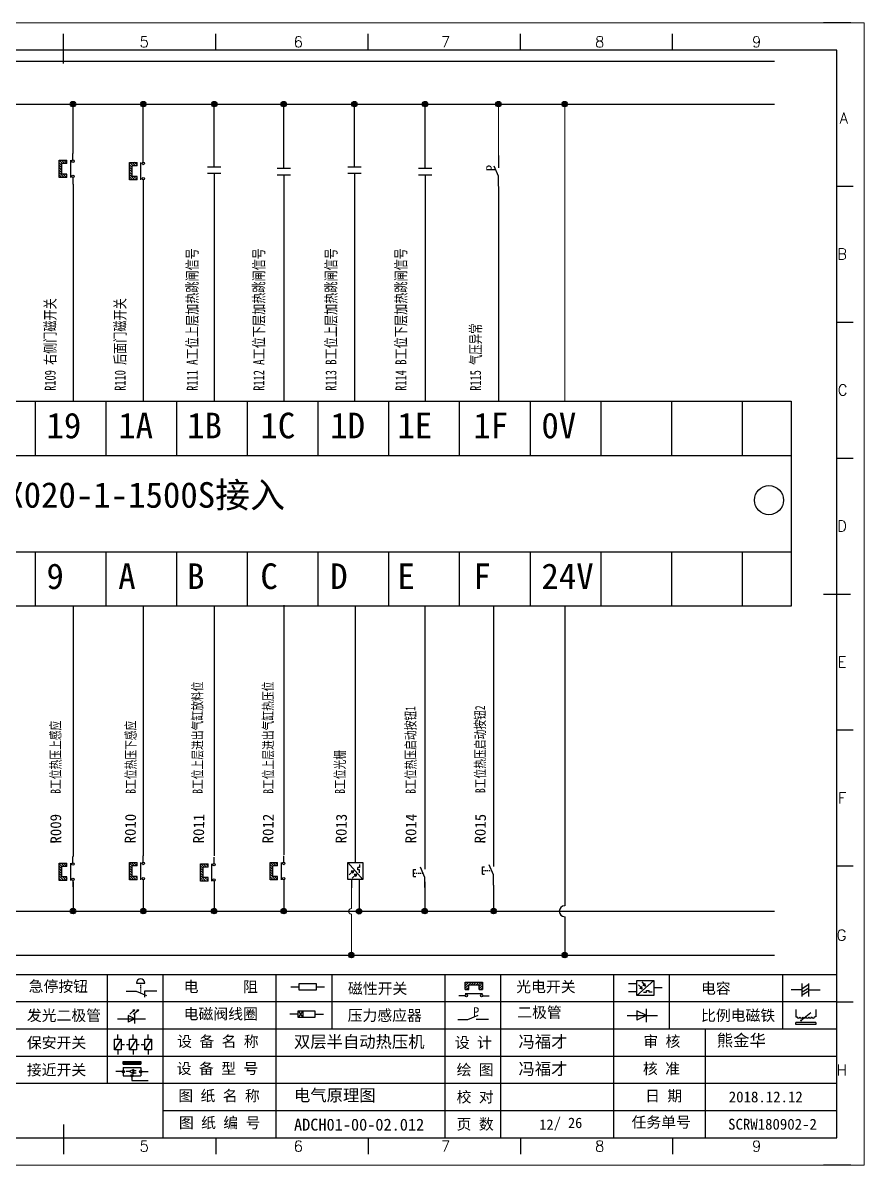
# Model space of a CAD drawing. Extents: x 33864 to 41687, y -3582 to -110.
# Drawn here: x 35735.1 to 35889.8, y -3232.1 to -3022.1 of the extents above; entities that cross this region are included whole.
import ezdxf
from ezdxf.enums import TextEntityAlignment as Align

# ---------------------------------------------------------------- set-up
doc = ezdxf.new("R2010")
doc.units = 0
doc.header["$MEASUREMENT"] = 0
doc.layers.add('AE_BOR', color=1, linetype='Continuous')
doc.layers.add('细实线层', color=7, linetype='Continuous')
doc.styles.add('WD', font='romans.shx', dxfattribs={"bigfont": 'gbcbig.shx'})
doc.styles.add('宋', font='', dxfattribs={"width": 0.7})
doc.styles.add('汉字', font='')
doc.styles.get('宋').set_extended_font_data('SimSun')
doc.styles.get('汉字').set_extended_font_data('新宋体')

# ---------------------------------------------------------------- blocks, each defined once
blk = doc.blocks.new('磁性开关')
at = {"linetype": 'ByBlock'}
h = blk.add_hatch(dxfattribs=at)
h.set_pattern_fill('ANSI31', color=256, scale=0.1, style=0)
h.set_pattern_definition([(45, (0, 0), (-0.224506403, 0.224506403), [])])
h.paths.add_polyline_path([(-1907.69, -775.29), (-1910.88, -775.29), (-1910.88, -776.69), (-1910.25, -776.69), (-1910.25, -775.79), (-1908.31, -775.79), (-1908.31, -776.69), (-1907.69, -776.69)])
for p, q in [((-1910.88, -776.69), (-1910.88, -775.29)), ((-1910.88, -775.29), (-1907.69, -775.29)), ((-1910.88, -776.69), (-1910.25, -776.69)), ((-1910.25, -776.69), (-1910.25, -775.79)), ((-1910.25, -775.79), (-1908.31, -775.79)), ((-1908.31, -776.69), (-1908.31, -775.79)), ((-1908.31, -776.69), (-1907.69, -776.69)), ((-1907.69, -775.29), (-1907.69, -776.69)), ((-1910.91, -777.81), (-1912.09, -777.81)), ((-1910.88, -777.39), (-1907.69, -777.39)), ((-1907.66, -777.81), (-1906.48, -777.81))]:
    blk.add_line(p, q, dxfattribs=at)
for centre in [(-1910.68, -777.81), (-1907.88, -777.81)]:
    blk.add_circle(centre, 0.225, dxfattribs=at)
blk = doc.blocks.new('光电开关')
at = {"linetype": 'ByBlock'}
h = blk.add_hatch(dxfattribs=at)
h.set_pattern_fill('ANSI31', color=256, scale=0.01, style=0)
h.set_pattern_definition([(45, (0.172267, 0), (-0.0224506403, 0.0224506403), [])])
h.paths.add_polyline_path([(-1882.44, -776.34), (-1882.5, -775.91), (-1882.68, -776.07)])
h.paths.add_polyline_path([(-1882.44, -776.34), (-1882.68, -776.07), (-1882.86, -776.23)])
h.paths.add_polyline_path([(-1883.11, -776.45), (-1883.29, -776.61), (-1883.05, -776.88)])
h.paths.add_polyline_path([(-1883.29, -776.61), (-1883.47, -776.77), (-1883.05, -776.88)])
for p, q in [((-1884.01, -775.96), (-1885.56, -775.96)), ((-1880.91, -775.3), (-1884.01, -778.05)), ((-1883.75, -776.09), (-1883.05, -776.88)), ((-1883.11, -776.45), (-1883.47, -776.77)), ((-1883.05, -776.88), (-1883.47, -776.77)), ((-1883.14, -775.55), (-1882.44, -776.34)), ((-1883.05, -776.88), (-1883.11, -776.45)), ((-1882.5, -775.91), (-1882.86, -776.23)), ((-1882.44, -776.34), (-1882.86, -776.23)), ((-1882.44, -776.34), (-1882.5, -775.91)), ((-1879.37, -776.67), (-1880.91, -776.67)), ((-1884.01, -777.39), (-1885.56, -777.39)), ((-1882.78, -777.47), (-1882.23, -777.47)), ((-1882.23, -777.47), (-1882.23, -777.14)), ((-1882.23, -777.14), (-1881.78, -777.14)), ((-1881.78, -777.47), (-1881.78, -777.14)), ((-1881.23, -777.47), (-1881.78, -777.47))]:
    blk.add_line(p, q, dxfattribs=at)
blk.add_lwpolyline([(-1884.01, -775.3), (-1880.91, -775.3), (-1880.91, -778.05), (-1884.01, -778.05)], close=True, dxfattribs=at)
blk = doc.blocks.new('电磁阀线圈')
at = {"linetype": 'ByBlock'}
for p, q in [((-1854.61, -796.54), (-1856.17, -796.54)), ((-1854.61, -795.92), (-1853.75, -797.16)), ((-1853.75, -795.92), (-1854.61, -797.16)), ((-1853.75, -795.92), (-1853.75, -797.16)), ((-1851.53, -796.54), (-1849.97, -796.54))]:
    blk.add_line(p, q, dxfattribs=at)
blk.add_lwpolyline([(-1854.61, -795.92), (-1851.53, -795.92), (-1851.53, -797.16), (-1854.61, -797.16)], close=True, dxfattribs=at)
blk = doc.blocks.new('压力感应器')
at = {"linetype": 'ByBlock'}
for p, q in [((-1815.59, -777.73), (-1813.71, -776.93)), ((-1817.44, -777.73), (-1815.59, -777.73)), ((-1811.78, -777.73), (-1814.05, -777.73))]:
    blk.add_line(p, q, dxfattribs=at)
at = {"linetype": 'ByBlock', "insert": (-1814.65, -775.48), "char_height": 1.68, "width": 1.2242, "attachment_point": 1}
blk.add_mtext('{\\fNSimSun|b0|i0|c134|p49;P}', dxfattribs=at)
blk = doc.blocks.new('二极管')
at = {"linetype": 'ByBlock'}
for p, q in [((-1787.52, -776.77), (-1781.92, -776.77)), ((-1783.97, -776.77), (-1785.69, -775.9)), ((-1785.69, -775.9), (-1785.69, -777.65)), ((-1783.97, -776.77), (-1785.69, -777.65)), ((-1783.97, -777.99), (-1783.97, -775.56))]:
    blk.add_line(p, q, dxfattribs=at)
blk = doc.blocks.new('电容')
at = {"linetype": 'ByBlock'}
for p, q in [((-1756.08, -782.99), (-1756.08, -780.56)), ((-1754.86, -780.79), (-1756.08, -781.55)), ((-1754.86, -782.99), (-1754.86, -780.56)), ((-1756.08, -781.77), (-1758.13, -781.77)), ((-1754.86, -781.44), (-1756.08, -782.2)), ((-1754.86, -781.99), (-1756.08, -782.75)), ((-1754.86, -781.77), (-1752.81, -781.77))]:
    blk.add_line(p, q, dxfattribs=at)
blk = doc.blocks.new('发光二极管')
at = {"linetype": 'ByBlock'}
for p, q in [((-1755.78, -785.92), (-1754.89, -785.14)), ((-1754.89, -785.14), (-1755.2, -785.22)), ((-1755.2, -785.22), (-1755.01, -785.43)), ((-1755.08, -785.92), (-1754.18, -785.14)), ((-1754.89, -785.14), (-1755.01, -785.43)), ((-1754.18, -785.14), (-1754.49, -785.22)), ((-1754.49, -785.22), (-1754.31, -785.43)), ((-1754.18, -785.14), (-1754.31, -785.43)), ((-1758.01, -786.77), (-1752.89, -786.77)), ((-1754.84, -786.77), (-1756.04, -786.16)), ((-1756.04, -786.16), (-1756.04, -787.39)), ((-1754.84, -786.77), (-1756.04, -787.39)), ((-1754.84, -787.63), (-1754.84, -785.92))]:
    blk.add_line(p, q, dxfattribs=at)
blk = doc.blocks.new('比例电磁阀')
at = {"linetype": 'ByBlock'}
for p, q in [((-1757.26, -775.38), (-1757.26, -776.71)), ((-1757.26, -776.71), (-1757.05, -776.71)), ((-1754.5, -775.98), (-1756.35, -777.44)), ((-1753.58, -776.71), (-1753.8, -776.71)), ((-1753.58, -775.38), (-1753.58, -776.71)), ((-1753.6, -777.73), (-1757.25, -777.73)), ((-1757.25, -778.13), (-1757.25, -777.73)), ((-1753.6, -778.13), (-1757.25, -778.13)), ((-1756.35, -777.44), (-1756.25, -777.25)), ((-1756.35, -777.44), (-1756.15, -777.38)), ((-1756.15, -777.38), (-1756.25, -777.25)), ((-1753.6, -777.73), (-1753.6, -778.13))]:
    blk.add_line(p, q, dxfattribs=at)
for centre in [(-1756.78, -776.71), (-1756.24, -776.71), (-1755.7, -776.71), (-1755.15, -776.71), (-1754.61, -776.71), (-1754.07, -776.71)]:
    blk.add_arc(centre, 0.271, 180, 0, dxfattribs=at)
blk = doc.blocks.new('保安开关')
at = {"linetype": 'ByBlock'}
for p, q in [((-1757.33, -790.79), (-1758.6, -792.81)), ((-1757.96, -790.79), (-1757.96, -789.97)), ((-1754.54, -790.79), (-1755.81, -792.81)), ((-1755.17, -790.79), (-1755.17, -789.97)), ((-1751.75, -790.79), (-1753.02, -792.81)), ((-1752.39, -790.79), (-1752.39, -789.97)), ((-1757.96, -792.81), (-1757.96, -793.62)), ((-1757.33, -791.8), (-1756.72, -791.8)), ((-1756.35, -791.8), (-1755.89, -791.8)), ((-1755.17, -792.81), (-1755.17, -793.62)), ((-1754.52, -791.8), (-1754.06, -791.8)), ((-1753.69, -791.8), (-1753.08, -791.8)), ((-1752.39, -792.81), (-1752.39, -793.62))]:
    blk.add_line(p, q, dxfattribs=at)
for points in [[(-1758.6, -790.79), (-1757.33, -790.79), (-1757.33, -792.81), (-1758.6, -792.81)], [(-1755.81, -790.79), (-1754.54, -790.79), (-1754.54, -792.81), (-1755.81, -792.81)], [(-1753.02, -790.79), (-1751.75, -790.79), (-1751.75, -792.81), (-1753.02, -792.81)]]:
    blk.add_lwpolyline(points, close=True, dxfattribs=at)
blk = doc.blocks.new('接近开关')
at = {"linetype": 'ByBlock'}
h = blk.add_hatch(dxfattribs=at)
h.set_pattern_fill('ANSI31', color=256, scale=0.01, style=0)
h.set_pattern_definition([(45, (-89.131516, -30.795668), (-0.0224506403, 0.0224506403), [])])
h.paths.add_polyline_path([(-1513.76, -1123.35), (-1513.76, -1122.85), (-1516.96, -1122.85), (-1516.96, -1123.35)])
for p, q in [((-1516.96, -1123.35), (-1516.96, -1122.85)), ((-1516.96, -1122.85), (-1513.76, -1122.85)), ((-1516.96, -1123.35), (-1513.76, -1123.35)), ((-1513.76, -1122.85), (-1513.76, -1123.35)), ((-1517.18, -1124.71), (-1518.36, -1124.71)), ((-1516.96, -1123.95), (-1513.76, -1123.95)), ((-1516.96, -1123.95), (-1516.96, -1125.47)), ((-1516.96, -1125.47), (-1513.76, -1125.47)), ((-1515.91, -1124.71), (-1516.45, -1124.71)), ((-1515.11, -1124.31), (-1515.91, -1124.71)), ((-1515.11, -1125.11), (-1515.91, -1124.71)), ((-1515.33, -1124.53), (-1515.17, -1124.53)), ((-1515.33, -1124.88), (-1515.17, -1124.88)), ((-1515.25, -1124.45), (-1515.25, -1124.61)), ((-1515.11, -1124.31), (-1515.11, -1125.11)), ((-1515.11, -1124.48), (-1514.58, -1124.48)), ((-1515.11, -1124.94), (-1514.58, -1124.94)), ((-1513.76, -1123.95), (-1513.76, -1125.47)), ((-1513.54, -1124.71), (-1512.36, -1124.71)), ((-1515.36, -1125.69), (-1515.36, -1126.36)), ((-1515.36, -1126.36), (-1512.36, -1126.36))]:
    blk.add_line(p, q, dxfattribs=at)
for centre in [(-1516.96, -1124.71), (-1515.36, -1125.47), (-1513.76, -1124.71)]:
    blk.add_circle(centre, 0.225, dxfattribs=at)
blk = doc.blocks.new('电阻')
at = {"linetype": 'ByBlock'}
for p, q in [((-3.09, 0), (-1.57, 0)), ((1.57, 0), (3.09, 0))]:
    blk.add_line(p, q, dxfattribs=at)
blk.add_lwpolyline([(-1.57, 0.63), (1.57, 0.63), (1.57, -0.63), (-1.57, -0.63)], close=True, dxfattribs=at)
blk = doc.blocks.new('急停按钮')
at = {"linetype": 'ByBlock'}
for p, q in [((-1.86, 0), (0, 0)), ((0, 0), (1.88, -0.81)), ((0.06, 1.45), (1.61, 1.45)), ((0.83, 1.45), (0.83, 1.24)), ((0.83, 1.07), (0.83, 0.85)), ((0.83, 0.68), (0.83, 0.47)), ((0.83, 0.29), (0.83, 0.08)), ((3.81, 0), (1.54, 0)), ((1.54, 0), (1.54, -1.15)), ((0.83, -0.09), (0.83, -0.24))]:
    blk.add_line(p, q, dxfattribs=at)
blk.add_arc((0.83, 1.45), 0.774, 0, 180)
blk = doc.blocks.new('常开按钮')
at = {"linetype": 'ByBlock'}
for p, q in [((-1910.06, -787.73), (-1908.18, -786.93)), ((-1909.9, -785.68), (-1908.56, -785.68)), ((-1909.9, -785.68), (-1909.9, -786.07)), ((-1909.23, -785.68), (-1909.23, -785.89)), ((-1909.23, -786.06), (-1909.23, -786.28)), ((-1909.23, -786.45), (-1909.23, -786.67)), ((-1909.23, -786.84), (-1909.23, -787.05)), ((-1909.23, -787.22), (-1909.23, -787.38)), ((-1908.56, -785.68), (-1908.56, -786.07)), ((-1911.92, -787.73), (-1910.06, -787.73)), ((-1906.25, -787.73), (-1908.52, -787.73))]:
    blk.add_line(p, q, dxfattribs=at)
blk = doc.blocks.new('常开触点')
at = {"linetype": 'ByBlock'}
for p, q in [((-1853.82, -782.99), (-1853.82, -780.56)), ((-1852.6, -782.99), (-1852.6, -780.56)), ((-1853.82, -781.77), (-1855.88, -781.77)), ((-1852.6, -781.77), (-1850.55, -781.77))]:
    blk.add_line(p, q, dxfattribs=at)

msp = doc.modelspace()

# ---------------------------------------------------------------- hatches: boundary and pattern name
at = {"lineweight": -2}
h = msp.add_hatch(color=0, dxfattribs=at)
edge = h.paths.add_edge_path()
edge.add_arc((35744.346, -3037.076), 0.5, 0, 360)
h = msp.add_hatch(color=0, dxfattribs=at)
edge = h.paths.add_edge_path()
edge.add_arc((35757.273, -3037.076), 0.5, 0, 360)
h = msp.add_hatch(color=0, dxfattribs=at)
edge = h.paths.add_edge_path()
edge.add_arc((35770.323, -3037.076), 0.5, 0, 360)
h = msp.add_hatch(color=0, dxfattribs=at)
edge = h.paths.add_edge_path()
edge.add_arc((35783.107, -3037.076), 0.5, 0, 360)
h = msp.add_hatch(color=0, dxfattribs=at)
edge = h.paths.add_edge_path()
edge.add_arc((35796.103, -3037.076), 0.5, 0, 360)
h = msp.add_hatch(color=0, dxfattribs=at)
edge = h.paths.add_edge_path()
edge.add_arc((35809.107, -3037.076), 0.5, 0, 360)
h = msp.add_hatch(color=0, dxfattribs=at)
edge = h.paths.add_edge_path()
edge.add_arc((35822.582, -3037.076), 0.5, 0, 360)
h = msp.add_hatch(color=0, dxfattribs=at)
edge = h.paths.add_edge_path()
edge.add_arc((35834.765, -3037.076), 0.5, 0, 360)
h = msp.add_hatch(color=0, dxfattribs=at)
edge = h.paths.add_edge_path()
edge.add_arc((35744.339, -3185.43), 0.5, 0, 360)
h = msp.add_hatch(color=0, dxfattribs=at)
edge = h.paths.add_edge_path()
edge.add_arc((35757.266, -3185.43), 0.5, 0, 360)
h = msp.add_hatch(color=0, dxfattribs=at)
edge = h.paths.add_edge_path()
edge.add_arc((35770.29, -3185.43), 0.5, 0, 360)
h = msp.add_hatch(color=0, dxfattribs=at)
edge = h.paths.add_edge_path()
edge.add_arc((35783.096, -3185.43), 0.5, 0, 360)
h = msp.add_hatch(color=0, dxfattribs=at)
edge = h.paths.add_edge_path()
edge.add_arc((35796.957, -3185.471), 0.5, 0, 360)
h = msp.add_hatch(color=0, dxfattribs=at)
edge = h.paths.add_edge_path()
edge.add_arc((35809.036, -3185.43), 0.5, 0, 360)
h = msp.add_hatch(color=0, dxfattribs=at)
edge = h.paths.add_edge_path()
edge.add_arc((35821.69, -3185.43), 0.5, 0, 360)
h = msp.add_hatch(color=0, dxfattribs=at)
edge = h.paths.add_edge_path()
edge.add_arc((35795.532, -3193.512), 0.5, 0, 360)
h = msp.add_hatch(color=0, dxfattribs=at)
edge = h.paths.add_edge_path()
edge.add_arc((35834.765, -3193.512), 0.5, 0, 360)

# ---------------------------------------------------------------- linework, layer by layer
for p, q in [((35884.843, -3027.128), (35597.843, -3027.128)), ((35884.843, -3227.128), (35884.843, -3027.128)), ((35602.873, -3227.128), (35882.373, -3227.128)), ((35723.64, -3227.128), (35783.59, -3227.128)), ((35783.59, -3227.128), (35852.375, -3227.128))]:
    msp.add_line(p, q)
at = {"color": 0, "lineweight": -2}
for p, q in [((35667.421, -3029.203), (35873.347, -3029.203)), ((35609.136, -3037.076), (35809.043, -3037.076)), ((35757.273, -3046.975), (35757.273, -3037.076)), ((35770.323, -3046.975), (35770.323, -3037.076)), ((35783.103, -3046.975), (35783.103, -3037.076)), ((35796.103, -3046.975), (35796.103, -3037.076)), ((35809.043, -3037.076), (35873.347, -3037.076)), ((35809.103, -3046.975), (35809.103, -3037.076)), ((35744.346, -3051.761), (35744.346, -3091.652)), ((35757.273, -3052.184), (35757.273, -3091.652)), ((35770.323, -3051.911), (35770.323, -3091.652)), ((35783.103, -3052.184), (35783.103, -3091.652)), ((35796.103, -3051.905), (35796.103, -3091.652)), ((35809.103, -3052.184), (35809.103, -3091.652)), ((35822.582, -3052.184), (35822.582, -3091.652)), ((35737.391, -3091.652), (35737.391, -3101.652)), ((35750.391, -3091.652), (35750.391, -3101.652)), ((35763.391, -3091.652), (35763.391, -3101.652)), ((35776.391, -3091.652), (35776.391, -3101.652)), ((35789.391, -3091.652), (35789.391, -3101.652)), ((35802.391, -3091.652), (35802.391, -3101.652)), ((35815.391, -3091.652), (35815.391, -3101.652)), ((35828.391, -3091.652), (35828.391, -3101.652)), ((35841.391, -3091.652), (35841.391, -3101.652)), ((35854.391, -3091.652), (35854.391, -3101.652)), ((35867.391, -3091.652), (35867.391, -3101.652)), ((35610.391, -3101.652), (35876.413, -3101.652)), ((35610.391, -3119.356), (35876.413, -3119.356)), ((35737.391, -3119.356), (35737.391, -3129.356)), ((35750.391, -3119.356), (35750.391, -3129.356)), ((35763.391, -3119.356), (35763.391, -3129.356)), ((35776.391, -3119.356), (35776.391, -3129.356)), ((35789.391, -3119.356), (35789.391, -3129.356)), ((35802.391, -3119.356), (35802.391, -3129.356)), ((35815.391, -3119.356), (35815.391, -3129.356)), ((35828.391, -3119.356), (35828.391, -3129.356)), ((35841.391, -3119.356), (35841.391, -3129.356)), ((35854.391, -3119.356), (35854.391, -3129.356)), ((35867.391, -3119.356), (35867.391, -3129.356)), ((35744.346, -3129.361), (35744.346, -3175.373)), ((35757.273, -3129.361), (35757.273, -3168.782)), ((35770.297, -3129.361), (35770.297, -3175.259)), ((35783.103, -3129.197), (35783.103, -3175.094)), ((35796.251, -3129.361), (35796.251, -3168.782)), ((35809.043, -3129.361), (35809.043, -3175.444)), ((35821.697, -3129.361), (35821.697, -3168.782)), ((35834.765, -3129.393), (35834.765, -3184.462)), ((35744.346, -3180.052), (35744.346, -3185.43)), ((35757.273, -3180.87), (35757.273, -3185.43)), ((35770.297, -3180.052), (35770.297, -3185.43)), ((35783.103, -3180.87), (35783.103, -3185.43)), ((35796.964, -3181.16), (35796.964, -3185.471)), ((35809.043, -3180.052), (35809.043, -3185.43)), ((35821.697, -3180.636), (35821.697, -3185.43)), ((35608.62, -3185.462), (35873.347, -3185.462)), ((35834.765, -3186.462), (35834.765, -3193.512)), ((35608.842, -3193.512), (35873.347, -3193.512)), ((35750.629, -3197.128), (35750.629, -3217.128)), ((35760.867, -3197.128), (35760.867, -3227.043)), ((35781.677, -3197.128), (35781.677, -3207.128)), ((35791.915, -3197.128), (35791.915, -3207.128)), ((35812.725, -3197.128), (35812.725, -3207.128)), ((35822.963, -3197.128), (35822.963, -3207.128)), ((35843.773, -3197.128), (35843.773, -3207.128)), ((35854.011, -3197.128), (35854.011, -3207.128)), ((35874.821, -3197.128), (35874.821, -3207.128)), ((35781.677, -3207.128), (35781.677, -3227.043)), ((35812.725, -3207.128), (35812.725, -3227.128)), ((35822.963, -3207.128), (35822.963, -3227.128)), ((35843.773, -3207.128), (35843.773, -3227.128)), ((35860.626, -3207.128), (35860.626, -3227.128))]:
    msp.add_line(p, q, dxfattribs=at)
at = {"color": 7, "lineweight": -2}
msp.add_line((35744.346, -3046.149), (35744.346, -3037.076), dxfattribs=at)
at = {"lineweight": -2}
for p, q in [((35757.273, -3168.782), (35757.273, -3175.259)), ((35796.251, -3168.618), (35796.251, -3174.97)), ((35821.697, -3168.782), (35821.697, -3174.97))]:
    msp.add_line(p, q, dxfattribs=at)
at = {"linetype": 'ByBlock'}
for p, q in [((35884.843, -3197.128), (35597.843, -3197.128)), ((35884.843, -3202.128), (35597.843, -3202.128)), ((35884.843, -3207.128), (35597.843, -3207.128)), ((35884.843, -3212.128), (35597.843, -3212.128)), ((35884.843, -3217.128), (35597.843, -3217.128)), ((35884.843, -3222.128), (35760.867, -3222.128))]:
    msp.add_line(p, q, dxfattribs=at)
at = {"color": 0, "ltscale": 2}
for p, q in [((35884.843, -3227.128), (35884.843, -3205.682)), ((35852.375, -3227.128), (35882.373, -3227.128)), ((35852.375, -3227.128), (35884.843, -3227.128))]:
    msp.add_line(p, q, dxfattribs=at)
at = {"color": 0, "lineweight": -2}
msp.add_lwpolyline([(35610.391, -3091.652), (35876.413, -3091.652), (35876.413, -3129.356), (35610.391, -3129.356)], close=True, dxfattribs=at)
for centre, radius in [((35744.346, -3037.076), 0.5), ((35757.273, -3037.076), 0.5), ((35770.323, -3037.076), 0.5), ((35783.107, -3037.076), 0.5), ((35796.103, -3037.076), 0.5), ((35809.107, -3037.076), 0.5), ((35822.582, -3037.076), 0.5), ((35834.765, -3037.076), 0.5), ((35872.334, -3109.873), 2.672), ((35744.346, -3185.43), 0.5), ((35757.273, -3185.43), 0.5), ((35770.297, -3185.43), 0.5), ((35783.103, -3185.43), 0.5), ((35796.964, -3185.471), 0.5), ((35809.043, -3185.43), 0.5), ((35821.697, -3185.43), 0.5), ((35795.539, -3193.512), 0.5), ((35834.765, -3193.512), 0.5)]:
    msp.add_circle(centre, radius, dxfattribs=at)
at = {"lineweight": 0}
msp.add_arc((35795.539, -3185.462), 0.5, 90, 270, dxfattribs=at)
at = {"color": 0, "lineweight": -2}
msp.add_arc((35834.765, -3185.462), 1, 90, 270, dxfattribs=at)
at = {"layer": 'AE_BOR', "color": 1, "lineweight": 15}
for p, q in [((35592.84, -3022.128), (35889.84, -3022.128)), ((35889.84, -3022.128), (35889.84, -3232.128)), ((35889.84, -3232.128), (35592.84, -3232.128))]:
    msp.add_line(p, q, dxfattribs=at)
at = {"layer": 'AE_BOR', "lineweight": 30}
for p, q in [((35887.373, -3022.128), (35882.373, -3022.128)), ((35887.373, -3232.128), (35882.373, -3232.128))]:
    msp.add_line(p, q, dxfattribs=at)
at = {"layer": 'AE_BOR'}
for p, q in [((35742.623, -3027.128), (35742.623, -3024.128)), ((35770.623, -3027.128), (35770.623, -3024.128)), ((35798.623, -3027.128), (35798.623, -3024.128)), ((35826.623, -3027.128), (35826.623, -3024.128)), ((35854.623, -3027.128), (35854.623, -3024.128)), ((35884.843, -3052.128), (35887.843, -3052.128)), ((35884.843, -3077.128), (35887.843, -3077.128)), ((35884.843, -3102.128), (35887.843, -3102.128)), ((35884.843, -3152.128), (35887.843, -3152.128)), ((35884.843, -3177.128), (35887.843, -3177.128)), ((35884.843, -3202.128), (35887.843, -3202.128)), ((35742.623, -3227.128), (35742.623, -3230.128)), ((35770.623, -3227.128), (35770.623, -3230.128)), ((35798.623, -3227.128), (35798.623, -3230.128)), ((35826.623, -3227.128), (35826.623, -3230.128)), ((35854.623, -3227.128), (35854.623, -3230.128))]:
    msp.add_line(p, q, dxfattribs=at)
at = {"layer": 'AE_BOR', "color": 2, "lineweight": 30}
for p, q in [((35742.623, -3029.628), (35742.623, -3024.628)), ((35882.343, -3127.128), (35887.343, -3127.128)), ((35742.623, -3224.628), (35742.623, -3229.628)), ((35742.623, -3227.128), (35742.623, -3229.628))]:
    msp.add_line(p, q, dxfattribs=at)
at = {"layer": '细实线层', "lineweight": 0}
for p, q in [((35822.582, -3046.518), (35822.582, -3037.076)), ((35834.765, -3037.021), (35834.765, -3091.652)), ((35795.539, -3184.962), (35795.539, -3181.16)), ((35795.539, -3185.962), (35795.539, -3193.512))]:
    msp.add_line(p, q, dxfattribs=at)

# ---------------------------------------------------------------- block references
at = {"linetype": 'ByBlock', "rotation": 90}
for name, p in [('磁性开关', (34966.532, -1139.673)), ('磁性开关', (34979.459, -1140.097)), ('常开触点', (34988.549, -1196.029)), ('常开触点', (35001.329, -1196.308)), ('常开触点', (35014.329, -1196.029)), ('常开触点', (35027.329, -1196.308)), ('压力感应器', (35044.849, -1234.739)), ('光电开关', (35019.578, -1295.605)), ('常开按钮', (35033.964, -1268.717)), ('磁性开关', (34966.532, -1268.897)), ('磁性开关', (34979.459, -1268.783)), ('磁性开关', (34992.483, -1269.019)), ('磁性开关', (35005.29, -1268.783)), ('常开按钮', (35021.31, -1269.191))]:
    msp.add_blockref(name, p, dxfattribs=at)
for name, p in [('急停按钮', (35755.955, -3200.112)), ('电阻', (35787.496, -3199.352))]:
    msp.add_blockref(name, p)
at = {"linetype": 'ByBlock'}
for name, p in [('光电开关', (37732.064, -2422.859)), ('磁性开关', (37727.369, -2423.168)), ('电容', (37634.532, -2418.147)), ('发光二极管', (37510.555, -2418.436)), ('电磁阀线圈', (37640.365, -2407.831)), ('压力感应器', (37632.563, -2427.612)), ('二极管', (37633.752, -2427.854)), ('比例电磁阀', (37634.532, -2428.147)), ('保安开关', (37510.555, -2418.147)), ('接近开关', (37270.556, -2090.23))]:
    msp.add_blockref(name, p, dxfattribs=at)

# ---------------------------------------------------------------- texts
at = {"lineweight": -2, "style": '宋', "width": 0.7}
for s, height, p in [('B工位上层进出气缸放料位', 1.83334, (35768.165, -3163.852)), ('B工位上层进出气缸热压位', 1.83334, (35781.161, -3163.852)), ('B工位热压启动按钮1', 1.8333, (35807.362, -3163.852)), ('B工位热压启动按钮2', 1.8333, (35820.147, -3163.727)), ('B工位热压上感应', 1.8333, (35742.069, -3163.852)), ('B工位热压下感应', 1.8333, (35755.886, -3163.852)), ('B工位光栅', 1.8333, (35794.347, -3163.852))]:
    msp.add_text(s, height=height, rotation=90.11445, dxfattribs=at).set_placement(p)
at = {"color": 0, "lineweight": -2}
for s, rotation, p in [('R009', 90.58481, (35742.201, -3172.991)), ('R010 ', 89.11601, (35755.846, -3172.991)), ('R011 ', 89.11601, (35768.415, -3172.991)), ('R012 ', 89.11601, (35781.171, -3172.991)), ('R013 ', 89.11601, (35794.631, -3172.991)), ('R014 ', 89.11601, (35807.452, -3172.991)), ('R015 ', 88.83414, (35820.184, -3173.013))]:
    msp.add_text(s, height=2, rotation=rotation, dxfattribs=at).set_placement(p)
at = {"color": 0, "lineweight": -2, "char_height": 2, "width": 71.79445, "attachment_point": 1, "rotation": 90, "style": '宋'}
for s, insert in [('R111 {\\W0.75;\\C256;A工位上层加热跳闸信号}', (35765.267, -3089.782)), ('R112 {\\W0.75;\\C256;A工位下层加热跳闸信号}', (35777.523, -3089.782)), ('R113{\\C256; \\W0.75;B工位上层加热跳闸信号}', (35790.784, -3089.782)), ('R114 {\\W0.75;\\C256;B工位下层加热跳闸信号}', (35803.643, -3089.782)), ('R109 {\\W0.75;\\C256;右侧门磁开关}', (35739.147, -3089.782)), ('R110 {\\W0.75;\\C256;后面门磁开关}', (35752.006, -3089.782)), ('R115 气压异常 ', (35817.379, -3089.782))]:
    msp.add_mtext(s, dxfattribs=dict(at, insert=insert))
at = {"color": 0, "lineweight": -2, "attachment_point": 1}
for s, insert, char_height, width in [('19', (35739.466, -3093.798), 4.7064, 7.20347), ('1A', (35752.666, -3093.798), 4.7064, 7.20347), ('1B', (35765.328, -3093.798), 4.7064, 7.20347), ('1C', (35778.807, -3093.798), 4.7064, 7.20347), ('1D', (35791.647, -3093.798), 4.7064, 7.20347), ('1E', (35804.008, -3093.798), 4.7064, 7.20347), ('1F', (35817.967, -3093.798), 4.7064, 7.20347), ('0V', (35830.488, -3093.798), 4.7064, 7.20347), ('D015-1   {\\f宋体|b0|i0|c134|p2;使用X020-1-1500S接入}', (35690.417, -3106.565), 4.70644, 109.63138), ('9', (35739.466, -3121.502), 4.706, 7.20347), ('A', (35752.666, -3121.502), 4.706, 7.20347), ('B', (35765.328, -3121.502), 4.706, 7.20347), ('C', (35778.807, -3121.502), 4.706, 7.20347), ('D', (35791.647, -3121.502), 4.706, 7.20347), ('E', (35804.008, -3121.502), 4.706, 7.20347), ('F', (35817.967, -3121.502), 4.706, 7.20347), ('24V', (35830.488, -3121.502), 4.7064, 7.20347)]:
    msp.add_mtext(s, dxfattribs=dict(at, insert=insert, char_height=char_height, width=width))
at = {"char_height": 2, "attachment_point": 1, "style": '汉字'}
for s, insert in [('{\\fKaiTi_GB2312|b0|i0|c134|p49;急停按钮}', (35736.195, -3198.248)), ('{\\fKaiTi_GB2312|b0|i0|c134|p49;电      阻}', (35764.701, -3198.321)), ('{\\fKaiTi_GB2312|b0|i0|c134|p49;光电开关}', (35825.862, -3198.319)), ('{\\fKaiTi_GB2312|b0|i0|c134|p49;电容}', (35859.838, -3198.607)), ('{\\fKaiTi_GB2312|b0|i0|c134|p49;磁性开关}', (35794.912, -3198.657)), ('{\\fKaiTi_GB2312|b0|i0|c134|p49;发光二极管}', (35735.862, -3203.607)), ('{\\fKaiTi_GB2312|b0|i0|c134|p49;电磁阀线圈}', (35764.701, -3203.321)), ('{\\fKaiTi_GB2312|b0|i0|c134|p49;压力感应器}', (35794.859, -3203.597)), ('{\\fKaiTi_GB2312|b0|i0|c134|p49;二极管}', (35826.044, -3203.036)), ('{\\fKaiTi_GB2312|b0|i0|c134|p49;比例电磁铁}', (35859.838, -3203.607)), ('{\\fKaiTi_GB2312|b0|i0|c134|p49;保安开关}', (35735.862, -3208.607)), ('{\\fKaiTi_GB2312|b0|i0|c134|p0;设 备 名 称}', (35763.494, -3208.372)), ('{\\fKaiTi_GB2312|b0|i0|c134|p0;设 计}', (35814.561, -3208.588)), ('{\\fKaiTi_GB2312|b0|i0|c134|p0;审 核}', (35849.229, -3208.379)), ('{\\fKaiTi_GB2312|b0|i0|c134|p49;接近开关}', (35735.862, -3213.607)), ('{\\fKaiTi_GB2312|b0|i0|c134|p0;设 备 型 号}', (35763.419, -3213.372)), ('{\\fKaiTi_GB2312|b0|i0|c134|p0;绘 图}', (35814.889, -3213.588)), ('{\\fKaiTi_GB2312|b0|i0|c134|p0;核 准}', (35849.159, -3213.379)), ('{\\fKaiTi_GB2312|b0|i0|c134|p0;图 纸 名 称}', (35763.703, -3218.372)), ('{\\fKaiTi_GB2312|b0|i0|c134|p0;校 对}', (35814.889, -3218.588)), ('{\\fKaiTi_GB2312|b0|i0|c134|p0;日 期}', (35849.556, -3218.379)), ('{\\fKaiTi_GB2312|b0|i0|c134|p0;图 纸 编 号}', (35763.821, -3223.324)), ('{\\fKaiTi_GB2312|b0|i0|c134|p0;页 数}', (35814.889, -3223.588)), ('{\\fKaiTi_GB2312|b0|i0|c134|p0;任务单号}', (35847.056, -3223.229)), ('{\\fKaiTi_GB2312|b0|i0|c134|p0;SCRW180902-2}', (35864.82, -3223.602))]:
    msp.add_mtext(s, dxfattribs=dict(at, insert=insert))
at = {"attachment_point": 1}
for s, insert, char_height, width in [('{\\fKaiTi_GB2312|b0|i0|c134|p49;双层半自动热压机}', (35784.987, -3208.329), 2.2, 25.19594), ('{\\fKaiTi_GB2312|b0|i0|c134|p49;冯福才}', (35826.273, -3208.329), 2.2, 15.31746), ('{\\fKaiTi_GB2312|b0|i0|c134|p49;熊金华}', (35862.744, -3208.081), 2.2, 15.31746), ('{\\fKaiTi_GB2312|b0|i0|c134|p49;冯福才}', (35826.273, -3213.329), 2.2, 15.31746), ('{\\fKaiTi_GB2312|b0|i0|c134|p49;电气原理图}', (35784.987, -3218.18), 2.2, 25.88003), ('{\\fKaiTi_GB2312|b0|i0|c134|p49;2018.12.12}', (35864.943, -3218.583), 2, 60.2542), ('{\\fKaiTi_GB2312|b0|i0|c134|p49;/ 26}', (35832.778, -3223.386), 1.92, 6.84443), ('{\\fKaiTi_GB2312|b0|i0|c134|p49;ADCH01-00-02.012}', (35784.987, -3223.58), 2.2, 25.68687), ('{\\fKaiTi_GB2312|b0|i0|c134|p49;12}', (35830.107, -3223.708), 1.92, 2.26819)]:
    msp.add_mtext(s, dxfattribs=dict(at, insert=insert, char_height=char_height, width=width))
at = {"layer": 'AE_BOR', "style": 'WD'}
for s, p in [('5', (35757.435, -3026.628)), ('6', (35785.78, -3026.628)), ('7', (35812.877, -3026.628)), ('8', (35841.207, -3026.628)), ('9', (35870.071, -3026.628)), ('5', (35757.435, -3229.628)), ('6', (35785.78, -3229.628)), ('7', (35812.877, -3229.628)), ('8', (35841.207, -3229.628)), ('9', (35870.071, -3229.628))]:
    msp.add_text(s, height=2, dxfattribs=at).set_placement(p, align=Align.CENTER)
for s, p in [('A', (35886.867, -3039.628)), ('B', (35886.676, -3064.628)), ('C', (35886.772, -3089.628)), ('D', (35886.676, -3114.628)), ('E', (35886.581, -3139.628)), ('F', (35886.581, -3164.628)), ('F', (35886.581, -3164.628)), ('G', (35886.581, -3189.847)), ('H', (35886.676, -3214.628))]:
    msp.add_text(s, height=2, dxfattribs=at).set_placement(p, align=Align.MIDDLE_RIGHT)

doc.saveas('drawing.dxf')
